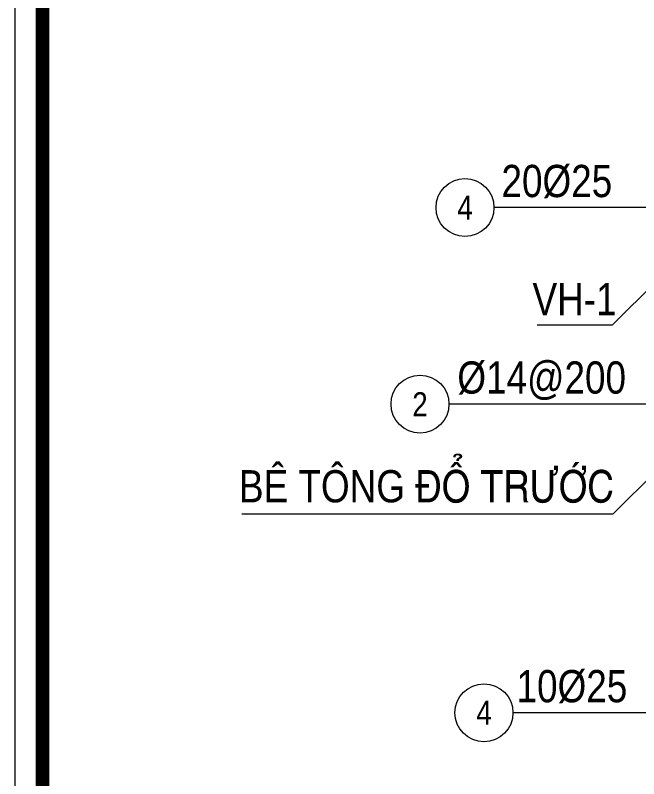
# Model space of a CAD drawing. Header units: millimetres. Extents: x -88960 to 836140, y 175458 to 320791.
# Drawn here: x 164840 to 169405, y 195027 to 200615 of the extents above; entities that cross this region are included whole.
import ezdxf
from ezdxf.enums import TextEntityAlignment as Align

# ---------------------------------------------------------------- set-up
doc = ezdxf.new("R2010")
doc.units = ezdxf.units.MM
doc.header["$LTSCALE"] = 1000
doc.layers.get('0').update_dxf_attribs({"linetype": 'CONTINUOUS'})
for name, color, linetype, lineweight in [('Ap0314_Kh', 253, 'CONTINUOUS', 15), ('CHUNHO', 1, 'CONTINUOUS', 13), ('CHUTO', 51, 'CONTINUOUS', 15), ('DGIONG', 4, 'CONTINUOUS', 13)]:
    doc.layers.add(name, color=color, linetype=linetype, lineweight=lineweight)
doc.styles.add('Star-HelCon', font='VHELVCN_0.TTF')

# ---------------------------------------------------------------- blocks, each defined once
blk = doc.blocks.new('CHG_XX_Khung ten')
blk.add_lwpolyline([(15, 579), (826, 579), (826, 15), (15, 15)], close=True)
at = {"color": 4, "linetype": 'Continuous', "const_width": 1}
blk.add_lwpolyline([(17, 577), (824, 577), (824, 17), (17, 17)], close=True, dxfattribs=at)

msp = doc.modelspace()

# ---------------------------------------------------------------- linework, layer by layer
at = {"layer": 'DGIONG'}
for p, q in [((169990.8776, 199206.94397), (168344.99018, 199206.94397)), ((169210.71635, 198345.41983), (169614.2393, 198748.94278)), ((169990.8776, 197768.66093), (168015.76913, 197768.66093)), ((169217.70723, 196964.7105), (169733.96335, 197480.96661)), ((166498.05021, 196964.7105), (169217.70723, 196964.7105)), ((169990.8776, 195509.76934), (168484.08875, 195509.76934))]:
    msp.add_line(p, q, dxfattribs=at)
at = {"layer": 'DGIONG', "ltscale": 5}
msp.add_line((169210.71635, 198345.41983), (168662.09109, 198345.41983), dxfattribs=at)
at = {"layer": 'DGIONG'}
for centre in [(168132.84218, 199206.94397), (167803.62113, 197768.66093), (168271.94075, 195509.76934)]:
    msp.add_circle(centre, 212.148, dxfattribs=at)

# ---------------------------------------------------------------- texts
at = {"layer": 'CHUNHO', "style": 'Star-HelCon'}
for s, p in [('20Þ25', (168805.47199, 199283.72872)), ('VH-1', (168934.97388, 198418.57235)), ('Þ14@200', (168694.35333, 197845.44568)), ('BEÂ TOÂNG ÑOÅ TRÖÔÙC', (167850.77671, 197049.5697)), ('10Þ25', (168915.88495, 195586.55409))]:
    msp.add_text(s, height=235.72, dxfattribs=at).set_placement(p, align=Align.CENTER)
at = {"layer": 'CHUTO', "style": 'Star-HelCon'}
for s, p in [('4', (168132.84218, 199206.94397)), ('2', (167803.62113, 197768.66093)), ('4', (168271.94075, 195509.76934))]:
    msp.add_text(s, height=176.79, dxfattribs=at).set_placement(p, align=Align.MIDDLE)

# ---------------------------------------------------------------- next in the draw order: block references
at = {"layer": 'Ap0314_Kh', "xscale": 100, "yscale": 100, "zscale": 100}
msp.add_blockref('CHG_XX_Khung ten', (163340.32163, 175457.91904), dxfattribs=at)

doc.saveas('drawing.dxf')
